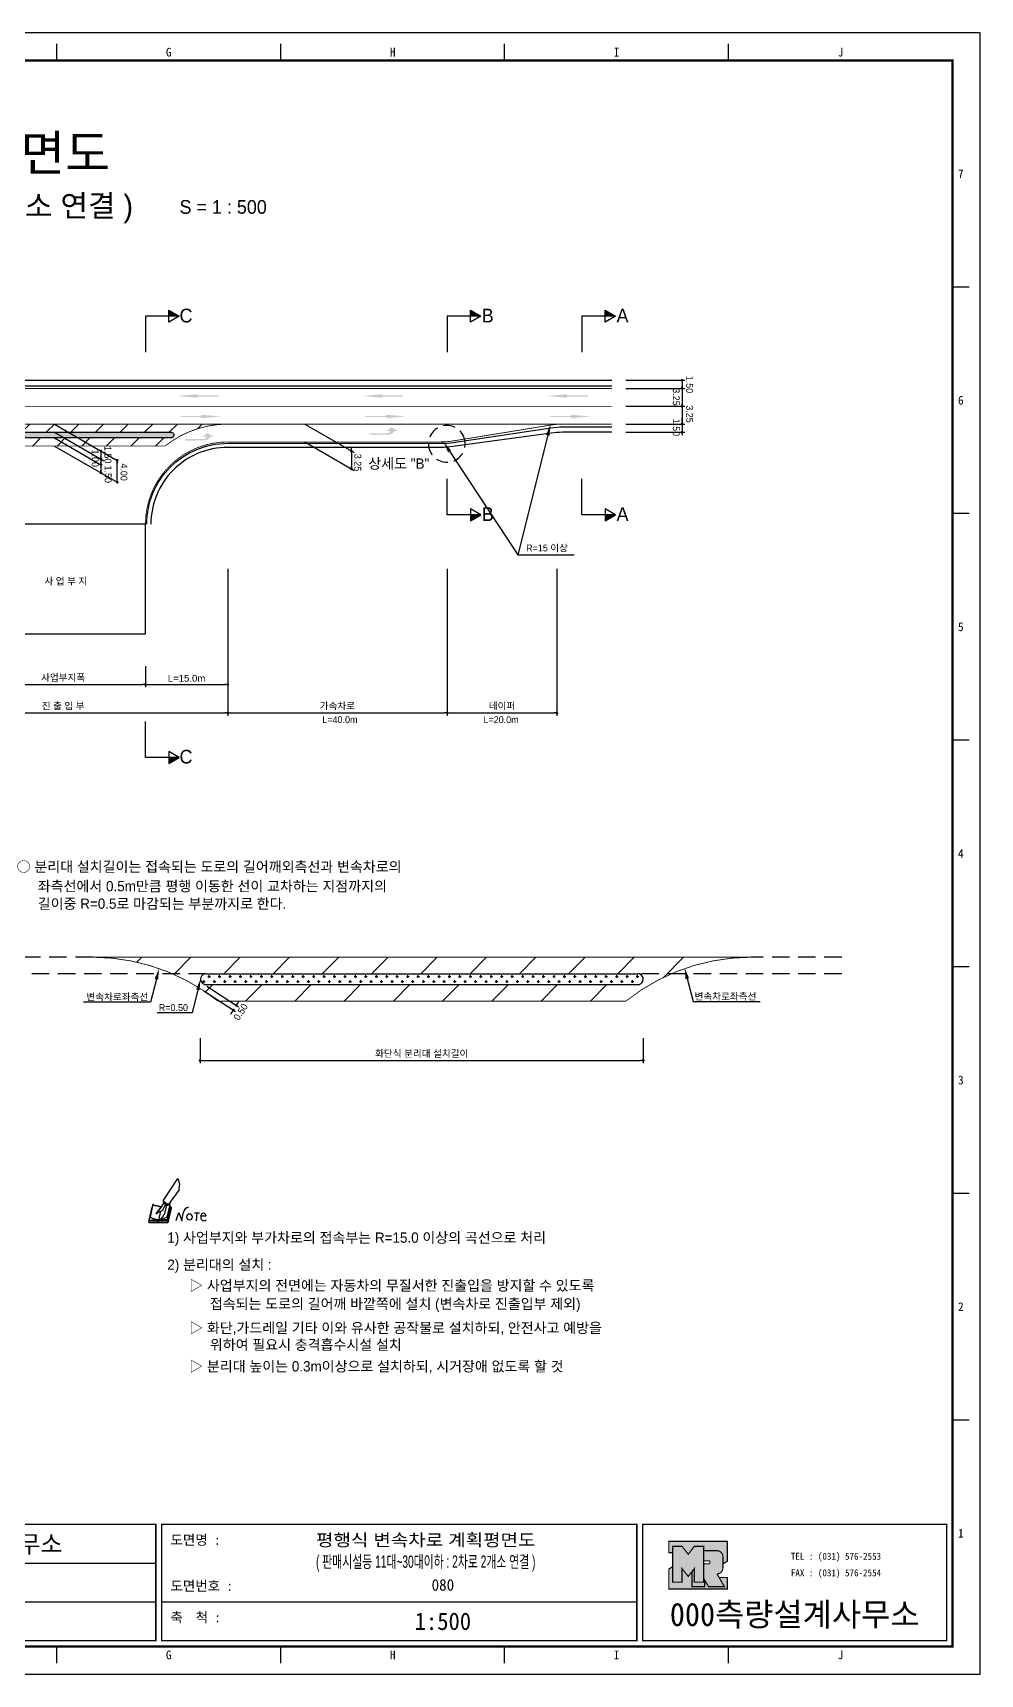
# Model space of a CAD drawing. Header units: millimetres. Extents: x 475 to 899, y 2 to 302.
# Drawn here: x 725.9 to 898.6, y 2.4 to 301.8 of the extents above; entities that cross this region are included whole.
import ezdxf
from ezdxf.enums import TextEntityAlignment as Align

# ---------------------------------------------------------------- set-up
doc = ezdxf.new("R2010")
doc.units = ezdxf.units.MM
doc.linetypes.add('HIDDEN', pattern=[9.525, 6.35, -3.175])
for name, color, linetype in [('CC-GSTR-0004', 4, 'Continuous'), ('CM-LANE-0030', 30, 'Continuous'), ('CZ-DIMT-0002', 7, 'Continuous'), ('CZ-LIN1-0007', 7, 'Continuous'), ('CZ-LIN2-0003', 3, 'Continuous'), ('CZ-LINE-0001', 7, 'Continuous'), ('CZ-TEXT-BOX0', 7, 'Continuous'), ('TITLE', 7, 'Continuous')]:
    doc.layers.add(name, color=color, linetype=linetype)
doc.styles.add('견고딕', font='arial.ttf')
doc.styles.add('돋움', font='')
doc.styles.add('돋음체', font='')
doc.styles.get('돋움').set_extended_font_data('Dotum')
doc.styles.get('돋음체').set_extended_font_data('DotumChe')

# ---------------------------------------------------------------- blocks, each defined once
blk = doc.blocks.new('note')
for p, q in [((0.85, 3.5), (3.53, 7.57)), ((3.53, 7.57), (3.8, 6.64)), ((3.8, 6.64), (3.69, 5.72)), ((1, 3.1), (0.75, 2.77)), ((0.85, 3.5), (1.8, 2.79)), ((1, 3.4), (0.85, 3.21)), ((0.85, 3.21), (1.52, 2.71)), ((1.8, 2.79), (3.74, 5.46)), ((3.69, 5.72), (3.74, 5.46)), ((-1.24, 2.36), (-1.77, 0)), ((-1.77, 0), (1.77, 0)), ((-1.77, 0), (-1.77, -0.3)), ((-1.53, 0.52), (-1.55, 0.54)), ((-1.01, 2.9), (-1.53, 0.52)), ((-1.48, 0.48), (-1.53, 0.52)), ((-1.43, 0.44), (-1.48, 0.48)), ((-1.38, 0.41), (-1.43, 0.44)), ((-1.33, 0.4), (-1.38, 0.41)), ((-1.27, 0.37), (-1.33, 0.4)), ((-1.22, 0.35), (-1.27, 0.37)), ((-1.13, 2.36), (-1.24, 2.36)), ((-1.17, 0.33), (-1.22, 0.35)), ((-1.12, 0.32), (-1.17, 0.33)), ((-1.02, 0.25), (-1.12, 0.32)), ((-0.97, 0.22), (-1.02, 0.25)), ((-1, 2.9), (-1.01, 2.9)), ((-0.98, 2.85), (-1, 2.9)), ((-0.95, 2.8), (-0.98, 2.85)), ((-0.93, 0.21), (-0.97, 0.22)), ((-0.9, 2.75), (-0.95, 2.8)), ((-0.88, 0.19), (-0.93, 0.21)), ((-0.85, 2.72), (-0.9, 2.75)), ((-0.8, 0.18), (-0.88, 0.19)), ((-0.79, 2.69), (-0.85, 2.72)), ((-0.75, 0.17), (-0.8, 0.18)), ((-0.74, 2.68), (-0.79, 2.69)), ((-0.7, 0.16), (-0.75, 0.17)), ((-0.69, 2.65), (-0.74, 2.68)), ((-0.64, 0.15), (-0.7, 0.16)), ((-0.64, 2.65), (-0.69, 2.65)), ((-0.59, 2.63), (-0.64, 2.65)), ((-0.58, 0.14), (-0.64, 0.15)), ((-0.54, 2.62), (-0.59, 2.63)), ((-0.53, 0.13), (-0.58, 0.14)), ((-0.48, 2.61), (-0.54, 2.62)), ((-0.48, 0.12), (-0.53, 0.13)), ((-0.43, 2.61), (-0.48, 2.61)), ((-0.43, 0.11), (-0.48, 0.12)), ((0.75, 2.77), (-0.46, 1.16)), ((0.37, 2.24), (-0.46, 1.16)), ((-0.46, 1.16), (-0.08, 1.47)), ((-0.38, 2.59), (-0.43, 2.61)), ((-0.38, 0.08), (-0.43, 0.11)), ((-0.33, 2.59), (-0.38, 2.59)), ((-0.29, 0.06), (-0.38, 0.08)), ((-0.27, 2.58), (-0.33, 2.59)), ((-0.23, 0.05), (-0.29, 0.06)), ((-0.22, 2.57), (-0.27, 2.58)), ((-0.16, 0.04), (-0.23, 0.05)), ((-0.17, 2.56), (-0.22, 2.57)), ((-0.12, 2.55), (-0.17, 2.56)), ((-0.11, 0.03), (-0.16, 0.04)), ((-0.07, 2.53), (-0.12, 2.55)), ((-0.04, 0.02), (-0.11, 0.03)), ((-0.08, 1.47), (0.72, 1.75)), ((-0.01, 2.51), (-0.07, 2.53)), ((-0.05, -0.3), (-0.05, 0)), ((0, 0), (-0.04, 0.02)), ((0.04, 2.5), (-0.01, 2.51)), ((0.37, 1.63), (0, 0)), ((0, 0), (1.6, 0.53)), ((0, 0), (1.65, 0.18)), ((0, 0.01), (0.06, 0.04)), ((0, -0.3), (0, 0)), ((0.09, 2.48), (0.04, 2.5)), ((0.05, -0.3), (0.05, 0)), ((0.06, 0.04), (0.11, 0.07)), ((0.14, 2.48), (0.09, 2.48)), ((0.11, 0.07), (0.16, 0.09)), ((0.2, 2.47), (0.14, 2.48)), ((0.16, 0.09), (0.21, 0.12)), ((0.26, 2.43), (0.18, 2.46)), ((0.21, 0.12), (0.27, 0.14)), ((0.34, 2.4), (0.26, 2.43)), ((0.27, 0.14), (0.36, 0.19)), ((0.45, 2.37), (0.34, 2.4)), ((0.36, 0.19), (0.41, 0.22)), ((0.41, 0.22), (0.46, 0.27)), ((0.46, 0.27), (0.51, 0.3)), ((0.51, 0.3), (0.56, 0.34)), ((0.56, 0.34), (0.6, 0.4)), ((0.6, 0.4), (0.64, 0.45)), ((0.64, 0.45), (0.67, 0.51)), ((0.67, 0.51), (0.74, 0.58)), ((0.72, 1.75), (1.16, 2.53)), ((0.74, 0.58), (0.79, 0.63)), ((0.79, 0.63), (0.83, 0.68)), ((0.83, 0.68), (0.86, 0.73)), ((0.86, 0.73), (0.89, 0.79)), ((0.89, 0.84), (0.92, 0.89)), ((0.89, 0.79), (0.89, 0.84)), ((0.92, 0.89), (0.96, 0.95)), ((0.96, 0.95), (1.01, 0.97)), ((1.47, 2.74), (1.01, 0.97)), ((1.16, 2.53), (1.37, 2.82)), ((2.13, 2.84), (1.44, 2.63)), ((1.52, 2.71), (1.66, 2.9)), ((1.6, 0.53), (2.13, 2.84)), ((1.65, 0.18), (2.19, 2.48)), ((1.77, 0), (2.3, 2.36)), ((1.77, -0.3), (2.3, 2.07)), ((1.77, -0.38), (2.3, 1.99)), ((1.77, -0.44), (2.3, 1.93)), ((1.77, 0), (1.77, -0.3)), ((2.19, 2.48), (2.04, 2.47)), ((2.3, 2.36), (2.16, 2.36)), ((2.3, 2.36), (2.3, 2.07)), ((3.21, -0.08), (3.68, 1.4)), ((3.68, 1.4), (4.26, -0.14)), ((4.26, -0.14), (4.56, 1.44)), ((6.55, 1.34), (7.46, 1.34)), ((7.01, 1.34), (6.87, -0.11)), ((7.71, 0.77), (7.71, 0.55)), ((7.71, 0.77), (8.67, 0.77)), ((-1.77, -0.3), (1.77, -0.3)), ((-1.77, -0.43), (-1.77, -0.3)), ((-1.77, -0.37), (1.77, -0.37)), ((-1.77, -0.43), (1.77, -0.43))]:
    blk.add_line(p, q)
for centre, major_axis, start_param, end_param in [((0.4, 2.31), (0.0702, 0.0702), 3.283946, 6.425539), ((5.68, 1.23), (-0.806, 0.806), -0.591174, 0.597824), ((5.66, 0.58), (-0.378, 0.378), 3.926991, 10.210176), ((8.3, 0.49), (0.422, 0.422), 2.265602, 4.634911), ((8.19, 0.77), (-0.342, 0.342), 3.926991, 7.068583)]:
    blk.add_ellipse(centre, major_axis=major_axis, ratio=1, start_param=start_param, end_param=end_param)
blk = doc.blocks.new('_Dot')
at = {"color": 0, "linetype": 'ByBlock', "lineweight": -2}
blk.add_line((-0.5, 0), (-1, 0), dxfattribs=at)
at = {"color": 0, "linetype": 'ByBlock', "const_width": 0.5}
blk.add_lwpolyline([(-0.25, 0, 1), (0.25, 0, 1)], format="xyb", close=True, dxfattribs=at)

msp = doc.modelspace()

# ---------------------------------------------------------------- hatches: boundary and pattern name
at = {"layer": 'CM-LANE-0030'}
h = msp.add_hatch(dxfattribs=at)
h.set_pattern_fill('ANSI31', color=256, style=0)
h.set_pattern_definition([(45, (-1001.011, 3.7704), (-2.245064, 2.245064), [])])
h.paths.add_polyline_path([(750.02, 226.41, -0.170323), (761.42, 230.41), (591.42, 230.41, -0.170323), (602.83, 226.41)])
h.paths.add_polyline_path([(601.6, 227.91, 0.001926), (601.48, 227.99, -0.750696), (601.74, 228.91), (751.1, 228.91, -0.750696), (751.37, 227.99, 0.001926), (751.25, 227.91)], flags=16)
h = msp.add_hatch(dxfattribs=at)
h.set_pattern_fill('ANSI31', color=256, scale=2, style=0)
h.set_pattern_definition([(45, (-569.0276, -328.478), (-4.490128, 4.490128), [])])
h.paths.add_polyline_path([(736.82, 133.17, -0.170323), (759.63, 125.17), (834.02, 125.17, -0.170323), (856.82, 133.17)])
h.paths.add_polyline_path([(836.18, 130.17, -0.750696), (836.72, 128.32, 0.001926), (836.48, 128.17), (757.17, 128.17, 0.001926), (756.93, 128.32, -0.750696), (757.46, 130.17)], flags=16)
at = {"layer": 'CZ-LIN1-0007'}
for points in [[(755.9, 235.86), (755.9, 235.64), (759.72, 235.64), (759.72, 235.43), (755.9, 235.43), (755.9, 235.21), (752.24, 235.53)], [(789.6, 235.86), (789.6, 235.64), (793.42, 235.64), (793.42, 235.43), (789.6, 235.43), (789.6, 235.21), (785.95, 235.53)], [(823.3, 235.86), (823.3, 235.64), (827.12, 235.64), (827.12, 235.43), (823.3, 235.43), (823.3, 235.21), (819.65, 235.53)], [(756.63, 232.12), (756.63, 231.91), (752.8, 231.91), (752.8, 231.7), (756.63, 231.7), (756.63, 231.48), (760.28, 231.8)], [(790.33, 232.12), (790.33, 231.91), (786.51, 231.91), (786.51, 231.7), (790.33, 231.7), (790.33, 231.48), (793.98, 231.8)], [(824.03, 232.12), (824.03, 231.91), (820.21, 231.91), (820.21, 231.7), (824.03, 231.7), (824.03, 231.48), (827.68, 231.8)], [(757.26, 227.43, 0.267976), (758.28, 228.11), (758.91, 228.11), (757.74, 228.77), (756.8, 228.12), (757.49, 228.12, -0.504994), (757.18, 227.7), (753.72, 227.68), (753.72, 227.41)], [(790.82, 228.49, 0.267976), (791.85, 229.18), (792.48, 229.17), (791.3, 229.83), (790.36, 229.18), (791.05, 229.18, -0.504994), (790.75, 228.76), (787.28, 228.74), (787.28, 228.47)]]:
    msp.add_hatch(color=256, dxfattribs=at).paths.add_polyline_path(points)
at = {"layer": 'CZ-LIN2-0003'}
h = msp.add_hatch(dxfattribs=at)
h.set_pattern_fill('CROSS', color=256, scale=0.075, style=0)
h.set_pattern_definition([(0, (-1001.01086, 3.77036), (0.47625, 0.47625), [0.238125, -0.714375]), (90, (-1000.8918, 3.6513), (-0.47625, 0.47625), [0.238125, -0.714375])])
h.paths.add_polyline_path([(751.25, 227.91, -0.001926), (751.37, 227.99, 0.750696), (751.1, 228.91), (601.74, 228.91, 0.750696), (601.48, 227.99, -0.001926), (601.6, 227.91)])
h = msp.add_hatch(dxfattribs=at)
h.set_pattern_fill('CROSS', color=256, scale=0.15, style=0)
h.set_pattern_definition([(0, (-569.0276, -328.4782), (0.9525, 0.9525), [0.47625, -1.42875]), (90, (-568.7895, -328.7163), (-0.9525, 0.9525), [0.47625, -1.42875])])
h.paths.add_polyline_path([(757.46, 130.17, 0.750696), (756.93, 128.32, -0.001926), (757.17, 128.17), (836.48, 128.17, -0.001926), (836.72, 128.32, 0.750696), (836.18, 130.17)])
at = {"layer": 'CZ-LINE-0001'}
for points in [[(750.66, 251.18), (750.66, 250.08), (752.57, 250.08)], [(805.66, 251.18), (805.66, 250.08), (807.57, 250.08)], [(830.24, 251.18), (830.24, 250.08), (832.14, 250.08)], [(807.57, 213.86), (805.66, 213.86), (805.66, 212.76)], [(832.14, 213.86), (830.24, 213.86), (830.24, 212.76)], [(752.57, 169.62), (750.66, 169.62), (750.66, 168.52)]]:
    msp.add_hatch(color=256, dxfattribs=at).paths.add_polyline_path(points)
at = {"layer": 'TITLE', "ltscale": 150}
h = msp.add_hatch(color=8, dxfattribs=at)
edge = h.paths.add_edge_path()
edge.add_line((852.51, 26.63), (841.85, 26.63))
edge.add_line((841.85, 26.63), (841.85, 24.55))
edge.add_line((841.85, 24.55), (842.55, 24.55))
edge.add_line((842.55, 24.55), (842.55, 25.73))
edge.add_line((842.55, 25.73), (844.24, 25.73))
edge.add_line((844.24, 25.73), (845.37, 24.27))
edge.add_line((845.37, 24.27), (846.5, 25.73))
edge.add_line((846.5, 25.73), (848.19, 25.73))
edge.add_line((848.19, 25.73), (848.19, 24.93))
edge.add_line((848.19, 24.93), (850.63, 24.93))
edge.add_arc((850.63, 23.86), 1.07, 0, 90, ccw=False)
edge.add_line((851.7, 23.86), (851.7, 22.49))
edge.add_line((851.7, 22.49), (852.51, 23))
edge.add_line((852.51, 23), (852.51, 26.63))
h.paths.add_polyline_path([(846.06, 21.11), (845.37, 20.23), (844.24, 21.68), (844.24, 19.17), (842.55, 19.17), (842.55, 22.02), (841.85, 21.58), (841.85, 17.94), (852.51, 17.94), (852.51, 20.02), (851.01, 20.02), (851.97, 18.37), (849.07, 18.37), (848.37, 19.58), (848.37, 18.37), (846.06, 18.37)])
msp.add_hatch(color=5, dxfattribs=at).paths.add_polyline_path([(848.19, 25.73), (846.5, 25.73), (845.37, 24.27), (844.24, 25.73), (842.55, 25.73), (842.55, 19.17), (844.24, 19.17), (844.24, 21.68), (845.37, 20.23), (846.5, 21.68), (846.5, 19.17), (848.19, 19.17)])
h = msp.add_hatch(color=161, dxfattribs=at)
edge = h.paths.add_edge_path()
edge.add_arc((850.63, 23.86), 1.07, 360, 450)
edge.add_line((850.63, 24.93), (848.19, 24.93))
edge.add_line((848.19, 24.93), (848.19, 23.08))
edge.add_line((848.19, 23.08), (849.19, 23.08))
edge.add_arc((849.19, 22.96), 0.113, 0, 90, ccw=False)
edge.add_line((849.3, 22.96), (849.3, 22.65))
edge.add_arc((849.19, 22.65), 0.113, 270, 360, ccw=False)
edge.add_line((849.19, 22.54), (848.19, 22.54))
edge.add_line((848.19, 22.54), (848.19, 19.17))
edge.add_line((848.19, 19.17), (846.5, 19.17))
edge.add_line((846.5, 19.17), (846.5, 21.68))
edge.add_line((846.5, 21.68), (846.06, 21.11))
edge.add_line((846.06, 21.11), (846.06, 18.37))
edge.add_line((846.06, 18.37), (848.37, 18.37))
edge.add_line((848.37, 18.37), (848.37, 19.58))
edge.add_line((848.37, 19.58), (849.07, 18.37))
edge.add_line((849.07, 18.37), (851.97, 18.37))
edge.add_line((851.97, 18.37), (850.63, 20.69))
edge.add_arc((850.63, 21.76), 1.07, 270, 360)
edge.add_line((851.7, 21.76), (851.7, 23.86))

# ---------------------------------------------------------------- linework, layer by layer
at = {"color": 0, "linetype": 'ByBlock', "lineweight": -2}
for p, q in [((844.25, 238.16), (844.25, 237.91)), ((844.25, 237.16), (844.25, 237.41)), ((844.25, 236.66), (844.25, 236.41)), ((844.25, 233.91), (844.25, 234.16)), ((844.25, 233.41), (844.25, 233.16)), ((844.25, 230.66), (844.25, 230.91)), ((844.25, 230.66), (844.25, 230.91)), ((844.25, 228.66), (844.25, 228.41)), ((844.25, 228.66), (844.25, 228.41)), ((738.32, 225.26), (738.32, 225.01)), ((783.97, 225.76), (783.97, 226.01)), ((783.97, 225.26), (783.97, 225.01)), ((738.32, 224.26), (738.32, 224.51)), ((738.32, 223.76), (738.32, 223.51)), ((738.32, 223.26), (738.32, 223.51)), ((738.32, 221.76), (738.32, 222.01)), ((741.28, 223.55), (741.28, 223.3)), ((783.97, 222.51), (783.97, 222.76)), ((741.28, 220.05), (741.28, 220.3)), ((762.32, 123.35), (762.18, 123.14)), ((763.13, 124.61), (763.27, 124.82))]:
    msp.add_line(p, q, dxfattribs=at)
at = {"color": 0, "linetype": 'ByBlock', "const_width": 0.25}
for points in [[(844.25, 238.29, 1), (844.25, 238.54, 1)], [(844.25, 236.79, 1), (844.25, 237.04, 1)], [(844.25, 237.04, 1), (844.25, 236.79, 1)], [(844.25, 233.54, 1), (844.25, 233.79, 1)], [(844.25, 233.79, 1), (844.25, 233.54, 1)], [(844.25, 230.54, 1), (844.25, 230.29, 1)], [(844.25, 230.54, 1), (844.25, 230.29, 1)], [(844.25, 228.79, 1), (844.25, 229.04, 1)], [(844.25, 228.79, 1), (844.25, 229.04, 1)], [(738.32, 225.38, 1), (738.32, 225.63, 1)], [(783.97, 225.63, 1), (783.97, 225.38, 1)], [(783.97, 225.38, 1), (783.97, 225.63, 1)], [(738.32, 223.88, 1), (738.32, 224.13, 1)], [(738.32, 224.13, 1), (738.32, 223.88, 1)], [(738.32, 223.13, 1), (738.32, 222.88, 1)], [(738.32, 221.63, 1), (738.32, 221.38, 1)], [(741.28, 223.68, 1), (741.28, 223.93, 1)], [(783.97, 222.38, 1), (783.97, 222.13, 1)], [(741.28, 219.93, 1), (741.28, 219.68, 1)], [(762.39, 123.46, 1), (762.52, 123.67, 1)], [(763.06, 124.51, 1), (762.93, 124.3, 1)]]:
    msp.add_lwpolyline(points, format="xyb", close=True, dxfattribs=at)
at = {"layer": 'CC-GSTR-0004'}
for points in [[(551.42, 238.41), (831.42, 238.41)], [(551.42, 237.41), (831.42, 237.41)]]:
    msp.add_lwpolyline(points, dxfattribs=at)
for points in [[(746.67, 212.16, -0.414214), (761.42, 226.91), (800.31, 226.91), (800.31, 226.91, 0.03724), (802.53, 227.08), (820.32, 229.75, -0.03724), (822.54, 229.91), (822.54, 229.91), (831.42, 229.91)], [(831.42, 228.91), (822.45, 228.91), (822.45, 228.91, 0.034174), (820.41, 228.77), (802.44, 226.3), (802.44, 226.3, -0.034174), (800.4, 226.16), (800.4, 226.16), (761.42, 226.16, 0.414214), (747.42, 212.16)]]:
    msp.add_lwpolyline(points, format="xyb", dxfattribs=at)
at = {"layer": 'CM-LANE-0030', "const_width": 0.15}
msp.add_lwpolyline([(551.42, 233.66), (831.42, 233.66)], dxfattribs=at)
for points in [[(591.42, 230.41), (761.42, 230.41, 0.170323), (750.02, 226.41), (602.83, 226.41, 0.170323)], [(834.02, 125.17), (759.63, 125.17, 0.170323), (736.82, 133.17), (856.82, 133.17, 0.170323)]]:
    msp.add_lwpolyline(points, format="xyb", close=True, dxfattribs=at)
at = {"layer": 'CZ-LIN1-0007', "const_width": 0.15}
for points in [[(551.42, 236.91), (831.42, 236.91)], [(761.42, 230.41), (792.03, 230.41)]]:
    msp.add_lwpolyline(points, dxfattribs=at)
msp.add_lwpolyline([(831.42, 230.41), (822.63, 230.41, 0.040295), (820.23, 230.22), (802.62, 227.36), (802.62, 227.36, -0.040295), (800.21, 227.16), (800.21, 227.16), (761.42, 227.16, 0.414214), (746.42, 212.16)], format="xyb", dxfattribs=at)
at = {"layer": 'CZ-LIN1-0007', "linetype": 'HIDDEN', "const_width": 0.15}
msp.add_lwpolyline([(792.03, 230.41), (822.63, 230.41)], dxfattribs=at)
at = {"layer": 'CZ-LIN2-0003'}
for p, q in [((757.46, 130.17), (836.18, 130.17)), ((757.17, 128.17), (836.48, 128.17))]:
    msp.add_line(p, q, dxfattribs=at)
at = {"layer": 'CZ-LIN2-0003', "color": 1}
msp.add_line((763.27, 124.82), (763.54, 125.24), dxfattribs=at)
at = {"layer": 'CZ-LIN2-0003'}
msp.add_lwpolyline([(751.1, 228.91, -0.750696), (751.37, 227.99, 0.001926), (751.25, 227.91), (601.6, 227.91, 0.001926), (601.48, 227.99, -0.750696), (601.74, 228.91)], format="xyb", close=True, dxfattribs=at)
msp.add_lwpolyline([(746.42, 212.16), (716.42, 212.16), (716.42, 192.16), (746.42, 192.16)], close=True, dxfattribs=at)
for points in [[(757.17, 128.17, 0.001926), (756.93, 128.32, 0.001926)], [(836.72, 128.32, 0.001926), (836.48, 128.17)]]:
    msp.add_lwpolyline(points, format="xyb", dxfattribs=at)
for centre, start, end in [((757.46, 129.17), 90, 237.5816), ((836.18, 129.17), 302.4184, 90)]:
    msp.add_arc(centre, 1, start, end, dxfattribs=at)
at = {"layer": 'CZ-LINE-0001'}
for p, q in [((752.57, 250.08), (746.42, 250.08)), ((746.42, 250.08), (746.42, 243.54)), ((750.66, 248.98), (750.66, 251.18)), ((750.66, 251.18), (752.57, 250.08)), ((752.57, 250.08), (750.66, 248.98)), ((807.57, 250.08), (801.42, 250.08)), ((801.42, 250.08), (801.42, 243.54)), ((805.66, 248.98), (805.66, 251.18)), ((805.66, 251.18), (807.57, 250.08)), ((807.57, 250.08), (805.66, 248.98)), ((832.14, 250.08), (826, 250.08)), ((826, 250.08), (826, 243.54)), ((830.24, 248.98), (830.24, 251.18)), ((830.24, 251.18), (832.14, 250.08)), ((832.14, 250.08), (830.24, 248.98)), ((834.02, 238.41), (844.75, 238.41)), ((834.02, 236.91), (844.75, 236.91)), ((834.02, 236.91), (844.75, 236.91)), ((844.25, 237.91), (844.25, 228.91)), ((834.02, 233.66), (844.75, 233.66)), ((844.25, 230.91), (844.25, 231.41)), ((729.83, 230.41), (741.28, 223.8)), ((729.83, 228.91), (738.82, 223.72)), ((729.83, 227.91), (738.32, 223.01)), ((775.48, 230.41), (784.47, 225.22)), ((834.02, 230.41), (844.75, 230.41)), ((834.02, 230.41), (844.75, 230.41)), ((834.02, 228.91), (844.75, 228.91)), ((834.02, 228.91), (844.75, 228.91)), ((729.83, 226.41), (741.28, 219.8)), ((738.32, 225.01), (738.32, 221.51)), ((775.48, 227.16), (784.47, 221.97)), ((783.97, 225.01), (783.97, 222.01)), ((741.28, 219.8), (741.28, 223.8)), ((801.42, 213.86), (801.42, 220.4)), ((826, 213.86), (826, 220.4)), ((807.57, 213.86), (801.42, 213.86)), ((807.57, 213.86), (805.66, 214.96)), ((805.66, 214.96), (805.66, 212.76)), ((805.66, 212.76), (807.57, 213.86)), ((832.14, 213.86), (826, 213.86)), ((832.14, 213.86), (830.24, 214.96)), ((830.24, 214.96), (830.24, 212.76)), ((830.24, 212.76), (832.14, 213.86)), ((761.42, 204.01), (761.42, 177.23)), ((801.42, 204.01), (801.42, 177.23)), ((801.42, 204.01), (801.42, 177.23)), ((814.31, 206.56), (824.57, 206.56)), ((821.42, 204.01), (821.42, 177.23)), ((746.42, 186.28), (746.42, 182.4)), ((746.42, 186.28), (746.42, 182.4)), ((761.42, 186.28), (761.42, 182.4)), ((761.42, 186.28), (761.42, 177.23)), ((716.92, 182.9), (745.92, 182.9)), ((746.92, 182.9), (760.92, 182.9)), ((701.92, 177.73), (760.92, 177.73)), ((761.92, 177.73), (800.92, 177.73)), ((801.92, 177.73), (820.92, 177.73)), ((746.42, 169.62), (746.42, 176.16)), ((752.57, 169.62), (750.66, 170.71)), ((750.66, 170.71), (750.66, 168.52)), ((752.57, 169.62), (746.42, 169.62)), ((750.66, 168.52), (752.57, 169.62)), ((757.05, 127.06), (762.87, 123.29)), ((757.59, 127.9), (763.42, 124.13)), ((762.18, 123.14), (761.91, 122.72)), ((756.39, 118.38), (756.39, 113.84)), ((837.18, 118.38), (837.18, 113.84)), ((756.89, 114.34), (836.68, 114.34))]:
    msp.add_line(p, q, dxfattribs=at)
at = {"layer": 'CZ-LINE-0001', "linetype": 'HIDDEN', "ltscale": 0.35}
msp.add_line((804.71, 227.2), (804.71, 227.2), dxfattribs=at)
at = {"layer": 'CZ-LINE-0001', "linetype": 'HIDDEN', "ltscale": 0.5}
for p, q in [((736.82, 133.17), (720.3, 133.17)), ((873.35, 133.17), (856.82, 133.17)), ((757.46, 130.17), (720.3, 130.17)), ((873.35, 130.17), (836.18, 130.17))]:
    msp.add_line(p, q, dxfattribs=at)
at = {"layer": 'CZ-LINE-0001'}
for points in [[(819.77, 228.38), (814.31, 206.56)], [(801.87, 225.45), (814.31, 206.56)], [(748.42, 129.17), (747.37, 124.99), (735.14, 124.99)], [(755.98, 127.23), (754.92, 123.05), (748.58, 123.05)]]:
    msp.add_lwpolyline(points, dxfattribs=at)
at = {"layer": 'CZ-LINE-0001', "extrusion": (0, 0, -1)}
msp.add_lwpolyline([(-845.2, 129.27), (-846.25, 125.09), (-858.48, 125.09)], dxfattribs=at)
at = {"layer": 'CZ-LINE-0001', "linetype": 'HIDDEN', "ltscale": 0.35}
msp.add_arc((801.38, 226.8), 3.35, 6.7667, 6.749, dxfattribs=at)
at = {"layer": 'CZ-LINE-0001'}
for points in [[(819.45, 228.46), (820.25, 230.32), (820.09, 228.3)], [(801.59, 225.27), (800.77, 227.12), (802.15, 225.63)], [(748.1, 129.25), (748.91, 131.11), (748.74, 129.09)], [(755.65, 127.31), (756.46, 129.17), (756.3, 127.15)]]:
    msp.add_solid(points, dxfattribs=at)
at = {"layer": 'CZ-LINE-0001', "extrusion": (0, 0, -1)}
msp.add_solid([(-845.53, 129.35), (-844.71, 131.21), (-844.88, 129.19)], dxfattribs=at)
at = {"layer": 'TITLE', "color": 7, "linetype": 'Continuous'}
for p, q in [((730.26, 296.74), (730.26, 299.76)), ((771.09, 296.74), (771.09, 299.76)), ((811.91, 296.74), (811.91, 299.76)), ((852.74, 296.74), (852.74, 299.76)), ((896.58, 255.41), (893.56, 255.41)), ((896.58, 214.08), (893.56, 214.08)), ((896.58, 172.75), (893.56, 172.75)), ((896.58, 131.42), (893.56, 131.42)), ((896.58, 90.09), (893.56, 90.09)), ((896.58, 48.76), (893.56, 48.76)), ((730.26, 4.41), (730.26, 7.44)), ((771.09, 4.41), (771.09, 7.44)), ((811.91, 4.41), (811.91, 7.44)), ((852.74, 4.41), (852.74, 7.44))]:
    msp.add_line(p, q, dxfattribs=at)
at = {"layer": 'TITLE', "ltscale": 150}
for p, q in [((661.72, 22.64), (748.33, 22.64)), ((661.72, 15.57), (748.33, 15.57)), ((749.39, 15.57), (836, 15.57))]:
    msp.add_line(p, q, dxfattribs=at)
at = {"layer": 'TITLE'}
msp.add_line((893.67, 7.44), (484.81, 7.44), dxfattribs=at)
msp.add_lwpolyline([(475.23, 2.4), (898.59, 2.4), (898.59, 301.78), (475.23, 301.78)], close=True, dxfattribs=at)
at = {"layer": 'TITLE', "linetype": 'Continuous', "const_width": 0.403}
msp.add_lwpolyline([(485.31, 7.44), (485.31, 296.74), (893.56, 296.74), (893.56, 7.44)], close=True, dxfattribs=at)
at = {"layer": 'TITLE', "ltscale": 150}
for points, const_width in [([(748.33, 8.5), (661.72, 8.5), (661.72, 29.72), (748.33, 29.72)], 0.265), ([(749.39, 29.72), (836, 29.72), (836, 8.5), (749.39, 8.5)], 0.265), ([(892.5, 29.72), (892.5, 8.5), (837.06, 8.5), (837.06, 29.72), (892.5, 29.72)], 0.265), ([(848.19, 25.73), (846.5, 25.73), (845.37, 24.27), (844.24, 25.73), (842.55, 25.73), (842.55, 19.17), (844.24, 19.17), (844.24, 21.68), (845.37, 20.23), (846.5, 21.68), (846.5, 19.17), (848.19, 19.17)], 0.212), ([(846.06, 21.11), (845.37, 20.23), (844.24, 21.68), (844.24, 19.17), (842.55, 19.17), (842.55, 22.02), (841.85, 21.58), (841.85, 17.94), (852.51, 17.94), (852.51, 20.02), (851.01, 20.02), (851.97, 18.37), (849.07, 18.37), (848.37, 19.58), (848.37, 18.37), (846.06, 18.37)], 0.212)]:
    msp.add_lwpolyline(points, close=True, dxfattribs=dict(at, const_width=const_width))
at = {"layer": 'TITLE', "ltscale": 150, "const_width": 0.212}
for points in [[(852.51, 26.63), (841.85, 26.63), (841.85, 24.55), (842.55, 24.55), (842.55, 25.73), (844.24, 25.73), (845.37, 24.27), (846.5, 25.73), (848.19, 25.73), (848.19, 24.93), (850.63, 24.93, -0.414214), (851.7, 23.86), (851.7, 22.49), (852.51, 23)], [(851.7, 23.86, 0.414214), (850.63, 24.93), (848.19, 24.93), (848.19, 23.08), (849.19, 23.08, -0.414214), (849.3, 22.96), (849.3, 22.65, -0.414214), (849.19, 22.54), (848.19, 22.54), (848.19, 19.17), (846.5, 19.17), (846.5, 21.68), (846.06, 21.11), (846.06, 18.37), (848.37, 18.37), (848.37, 19.58), (849.07, 18.37), (851.97, 18.37), (850.63, 20.69, 0.414214), (851.7, 21.76)]]:
    msp.add_lwpolyline(points, format="xyb", close=True, dxfattribs=at)

# ---------------------------------------------------------------- block references
at = {"layer": 'CZ-LINE-0001', "xscale": 0.5, "yscale": 0.5, "zscale": 0.5}
for p in [(746.42, 182.9), (761.42, 182.9), (761.42, 177.73), (801.42, 177.73), (821.42, 177.73), (837.18, 114.34)]:
    msp.add_blockref('_Dot', p, dxfattribs=at)
at = {"layer": 'CZ-LINE-0001', "xscale": 0.5, "yscale": 0.5, "zscale": 0.5, "rotation": 180}
for p in [(746.42, 182.9), (761.42, 177.73), (801.42, 177.73), (756.39, 114.34)]:
    msp.add_blockref('_Dot', p, dxfattribs=at)
at = {"layer": 'CZ-TEXT-BOX0'}
msp.add_blockref('note', (748.81, 85.22), dxfattribs=at)

# ---------------------------------------------------------------- texts
at = {"layer": 'CZ-DIMT-0002', "style": '돋움'}
for s, height, p in [('C', 2.5, (753.82, 250.21)), ('B', 2.5, (808.82, 250.21)), ('A', 2.5, (833.4, 250.21)), ('상세도 "B"', 1.875, (792.61, 223.21)), ('B', 2.5, (808.82, 213.99)), ('A', 2.5, (833.4, 213.99)), ('R=15 이상', 1.25, (819.64, 207.81)), ('사 업 부 지', 1.25, (731.91, 201.75)), ('L=40.0m', 1.25, (781.88, 176.5)), ('L=20.0m', 1.25, (811.25, 176.5)), ('C', 2.5, (753.82, 169.75))]:
    msp.add_text(s, height=height, dxfattribs=at).set_placement(p, align=Align.MIDDLE_CENTER)
for s, p in [('3.25', (842.57, 236.95)), ('1.50', (845.01, 239.23)), ('3.25', (845.01, 233.84)), ('1.50', (842.57, 231.39))]:
    msp.add_text(s, height=1.25, rotation=270, dxfattribs=at).set_placement(p)
for s, p in [('○ 분리대 설치길이는 접속되는 도로의 길어깨외측선과 변속차로의', (722.94, 149.69)), ('좌측선에서 0.5m만큼 평행 이동한 선이 교차하는 지점까지의', (726.79, 146.13)), ('길이중 R=0.5로 마감되는 부분까지로 한다.', (726.79, 142.94)), ('1) 사업부지와 부가차로의 접속부는 R=15.0 이상의 곡선으로 처리', (750.41, 82.03)), ('2) 분리대의 설치 :', (750.41, 77.09)), ('▷ 사업부지의 전면에는 자동차의 무질서한 진출입을 방지할 수 있도록', (754.39, 73.29)), ('접속되는 도로의 길어깨 바깥쪽에 설치 (변속차로 진출입부 제외)', (758.17, 69.96)), ('▷ 화단,가드레일 기타 이와 유사한 공작물로 설치하되, 안전사고 예방을', (754.39, 65.56)), ('위하여 필요시 충격흡수시설 설치', (758.17, 62.49)), ('▷ 분리대 높이는 0.3m이상으로 설치하되, 시거장애 없도록 할 것', (754.39, 58.55))]:
    msp.add_text(s, height=1.875, dxfattribs=at).set_placement(p, align=Align.MIDDLE_LEFT)
for s, p in [('변속차로좌측선', (735.67, 125.3)), ('변속차로좌측선', (846.53, 125.4)), ('R=0.50', (748.86, 123.36))]:
    msp.add_text(s, height=1.25, dxfattribs=at).set_placement(p)
at = {"layer": 'CZ-DIMT-0002', "char_height": 1.25, "attachment_point": 5, "style": '돋움'}
for s, insert, rotation in [('1.00', (737.25, 224.18), 270), ('1.50', (739.57, 224.84), 270), ('3.25', (785.13, 223.4), 270), ('1.50', (739.61, 221.27), 270), ('4.00', (742.5, 221.65), 270), ('\\A1;0.50', (763.79, 123.19), 57.1401)]:
    msp.add_mtext(s, dxfattribs=dict(at, insert=insert, rotation=rotation))
at = {"layer": 'CZ-LINE-0001', "char_height": 1.25, "attachment_point": 5, "style": '돋움'}
for s, insert in [('\\A1;사업부지폭', (731.42, 184.1)), ('\\A1;{\\fArial|b0|i0|c0|p32;L=15.0m}', (753.92, 184.04)), ('\\A1;진 출 입 부', (731.42, 178.93)), ('\\A1;가속차로', (781.42, 178.93)), ('\\A1;테이퍼', (811.42, 178.93)), ('\\A1;화단식 분리대 설치길이', (796.79, 115.54))]:
    msp.add_mtext(s, dxfattribs=dict(at, insert=insert))
at = {"layer": 'TITLE', "color": 3, "linetype": 'Continuous', "style": '돋음체'}
for s, p in [('G', (750.67, 298.25)), ('H', (791.5, 298.25)), ('I', (832.32, 298.25)), ('J', (873.15, 298.25)), ('7', (895.07, 276.08)), ('6', (895.07, 234.75)), ('5', (895.07, 193.42)), ('4', (895.07, 152.09)), ('3', (895.07, 110.76)), ('2', (895.07, 69.43)), ('1', (895.07, 28.11)), ('G', (750.67, 5.92)), ('H', (791.5, 5.92)), ('I', (832.32, 5.92)), ('J', (873.15, 5.92))]:
    msp.add_text(s, height=1.59, dxfattribs=at).set_placement(p, align=Align.MIDDLE)
at = {"layer": 'TITLE', "style": '돋움'}
for s, height, p in [('평행식 변속차로 계획평면도', 6.5, (688.65, 279.86)), ('( 판매시설등 11대~30대이하 : 2차로 2개소 연결 )', 4, (688.7, 270.23))]:
    msp.add_text(s, height=height, dxfattribs=at).set_placement(p, align=Align.MIDDLE_CENTER)
msp.add_text('S = 1 : 500', height=2.5, dxfattribs=at).set_placement((752.64, 270.02), align=Align.MIDDLE_LEFT)
at = {"layer": 'TITLE', "color": 7, "linetype": 'Continuous', "style": '견고딕'}
msp.add_text('00 국토 관리 사무소', height=3.1832, dxfattribs=at).set_placement((712.98, 26.18), align=Align.MIDDLE)
at = {"layer": 'TITLE', "style": '돋음체'}
for s, p in [('도면명 :', (750.98, 26)), ('도면번호 :', (750.98, 17.61)), ('축  척 :', (750.98, 11.86))]:
    msp.add_text(s, height=1.804, dxfattribs=at).set_placement(p)
at = {"layer": 'TITLE', "style": '돋움'}
for s, width, p, p2 in [('평행식 변속차로 계획평면도', 1.010039, (777.52, 25.75), (817.52, 25.75)), ('( 판매시설등 11대~30대이하 : 2차로 2개소 연결 )', 0.563246, (777.52, 21.8), (817.52, 21.8))]:
    msp.add_text(s, height=2.25, dxfattribs=dict(at, width=width)).set_placement(p, p2, align=Align.FIT)
at = {"layer": 'TITLE', "color": 180, "style": '돋음체'}
for s, p in [('TEL : (031) 576-2553', (864.08, 23.27)), ('FAX : (031) 576-2554', (864.08, 20.25))]:
    msp.add_text(s, height=1.2733, dxfattribs=at).set_placement(p)
at = {"layer": 'TITLE', "linetype": 'Continuous', "style": '돋음체'}
for s, height, p in [('080', 2.122, (800.65, 18.67)), ('1:500', 3.183, (800.65, 12.03))]:
    msp.add_text(s, height=height, dxfattribs=at).set_placement(p, align=Align.MIDDLE)
at = {"layer": 'TITLE', "color": 180, "style": '돋음체'}
msp.add_text('000측량설계사무소', height=4.244, dxfattribs=at).set_placement((864.78, 11.18), align=Align.CENTER)

doc.saveas('drawing.dxf')
